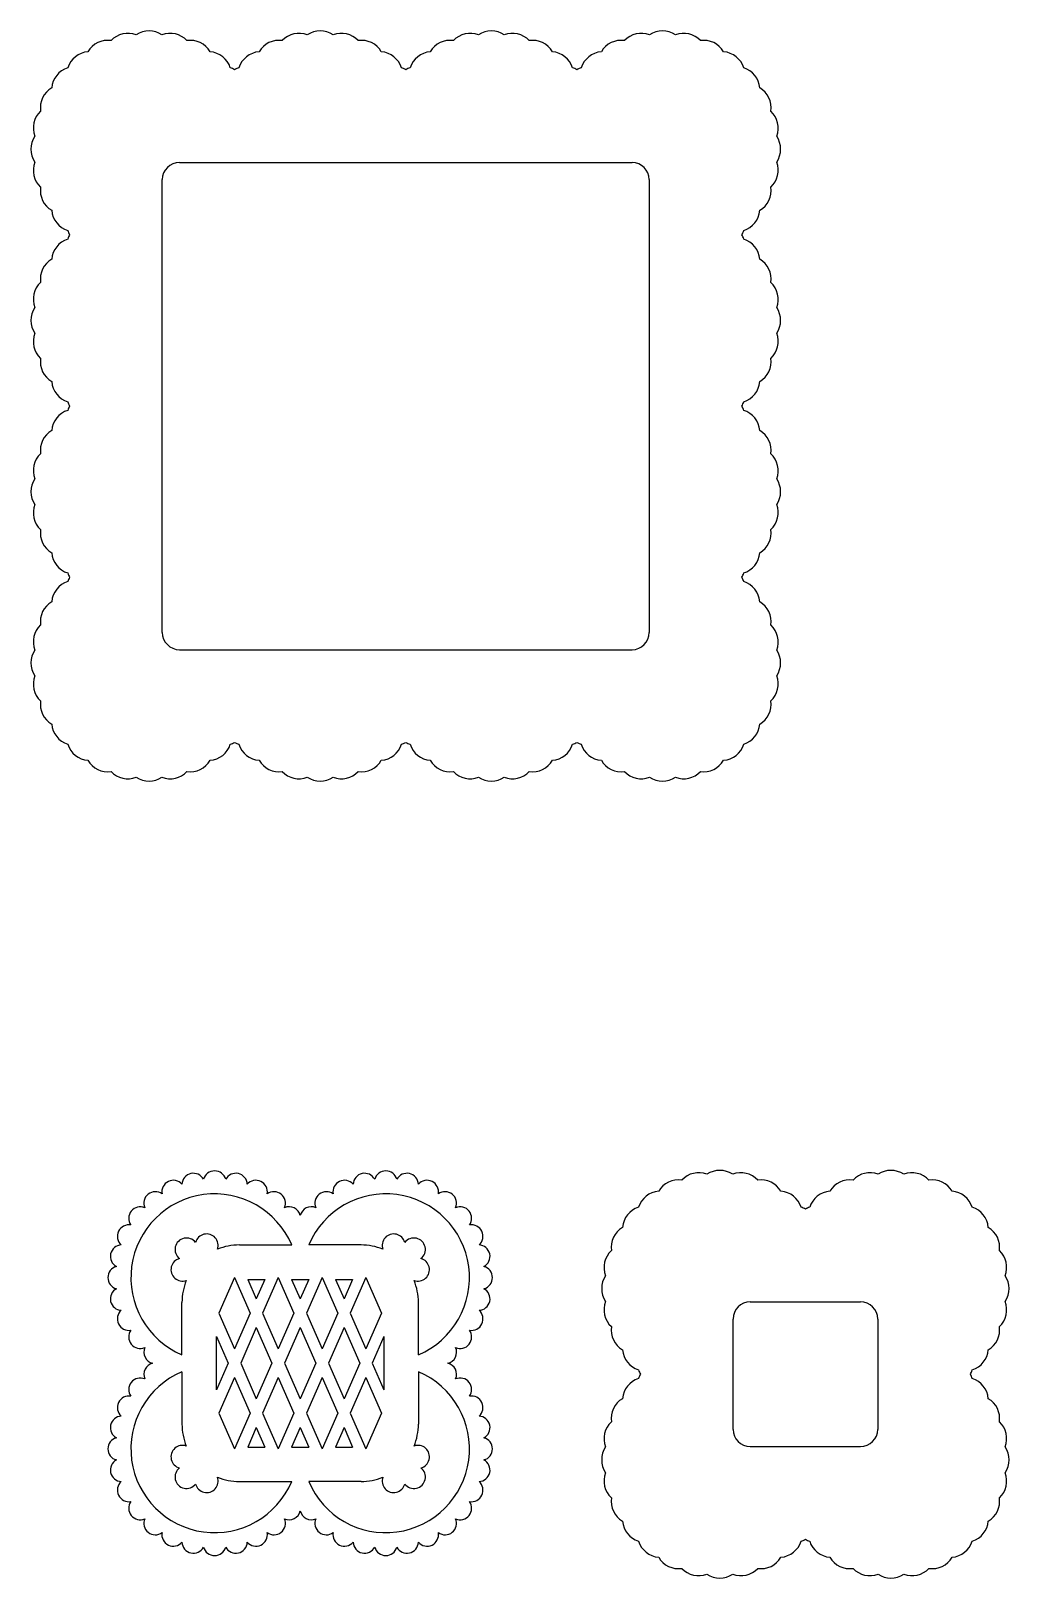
# Model space of a CAD drawing. Extents: x -377 to 250, y -72 to 206.
# Drawn here: x 79.6 to 250.1, y -63.3 to 206.2 of the extents above; entities that cross this region are included whole.
import ezdxf

# ---------------------------------------------------------------- set-up
doc = ezdxf.new("R2010")
doc.units = 0
doc.layers.get('0').update_dxf_attribs({"linetype": 'CONTINUOUS'})

msp = doc.modelspace()

# ---------------------------------------------------------------- linework, layer by layer
for p, q in [((105.513842, 183.279859), (184.392276, 183.279859)), ((102.513842, 101.401367), (102.513842, 180.279859)), ((187.392276, 180.279859), (187.392276, 101.401367)), ((105.513842, 98.401367), (184.392276, 98.401367)), ((115.943465, -5.288591), (125.069224, -5.288591)), ((137.156253, -5.288591), (128.030495, -5.288591)), ((115.081885, -10.972373), (112.351418, -17.189686)), ((115.081885, -10.972373), (117.812351, -17.189686)), ((117.405132, -11.288591), (118.904538, -14.702761)), ((117.405132, -11.288591), (120.403944, -11.288591)), ((120.403944, -11.288591), (118.904538, -14.702761)), ((122.727191, -10.972373), (119.996724, -17.189686)), ((122.727191, -10.972373), (125.457657, -17.189686)), ((125.050438, -11.288591), (126.549844, -14.702761)), ((125.050438, -11.288591), (128.04925, -11.288591)), ((128.04925, -11.288591), (126.549844, -14.702761)), ((130.372497, -10.972373), (127.642031, -17.189686)), ((130.372497, -10.972373), (133.102964, -17.189686)), ((132.695744, -11.288591), (134.19515, -14.702761)), ((132.695744, -11.288591), (135.694556, -11.288591)), ((135.694556, -11.288591), (134.19515, -14.702761)), ((138.017803, -10.972373), (135.287337, -17.189686)), ((138.017803, -10.972373), (140.74827, -17.189686)), ((105.943465, -24.41435), (105.943465, -15.288591)), ((147.156253, -24.41435), (147.156253, -15.288591)), ((205.003637, -15.199758), (224.216426, -15.199758)), ((112.351418, -17.189686), (115.081885, -23.406999)), ((117.812351, -17.189686), (115.081885, -23.406999)), ((119.996724, -17.189686), (122.727191, -23.406999)), ((125.457657, -17.189686), (122.727191, -23.406999)), ((127.642031, -17.189686), (130.372497, -23.406999)), ((133.102964, -17.189686), (130.372497, -23.406999)), ((135.287337, -17.189686), (138.017803, -23.406999)), ((140.74827, -17.189686), (138.017803, -23.406999)), ((202.003637, -37.412575), (202.003637, -18.199758)), ((227.216426, -18.199758), (227.216426, -37.412575)), ((111.943465, -21.234622), (113.989698, -25.893924)), ((111.943465, -30.553227), (111.943465, -21.234622)), ((118.904538, -19.676611), (116.174071, -25.893924)), ((118.904538, -19.676611), (121.635004, -25.893924)), ((126.549844, -19.676611), (123.819377, -25.893924)), ((126.549844, -19.676611), (129.28031, -25.893924)), ((134.19515, -19.676611), (131.464684, -25.893924)), ((134.19515, -19.676611), (136.925617, -25.893924)), ((141.156219, -21.23463), (139.10999, -25.893924)), ((141.156219, -21.23463), (141.156226, -30.553235)), ((113.989698, -25.893924), (111.943465, -30.553227)), ((116.174071, -25.893924), (118.904538, -32.111237)), ((121.635004, -25.893924), (118.904538, -32.111237)), ((123.819377, -25.893924), (126.549844, -32.111237)), ((129.28031, -25.893924), (126.549844, -32.111237)), ((131.464684, -25.893924), (134.19515, -32.111237)), ((136.925617, -25.893924), (134.19515, -32.111237)), ((139.10999, -25.893924), (141.156226, -30.553235)), ((105.943465, -27.37565), (105.943465, -36.501409)), ((115.081885, -28.380849), (112.351418, -34.598162)), ((115.081885, -28.380849), (117.812351, -34.598162)), ((122.727191, -28.380849), (119.996724, -34.598162)), ((122.727191, -28.380849), (125.457657, -34.598162)), ((130.372497, -28.380849), (127.642031, -34.598162)), ((130.372497, -28.380849), (133.102964, -34.598162)), ((138.017803, -28.380849), (135.287337, -34.598162)), ((138.017803, -28.380849), (140.74827, -34.598162)), ((147.156253, -27.37565), (147.156253, -36.501409)), ((112.351418, -34.598162), (115.081885, -40.815475)), ((117.812351, -34.598162), (115.081885, -40.815475)), ((119.996724, -34.598162), (122.727191, -40.815475)), ((125.457657, -34.598162), (122.727191, -40.815475)), ((127.642031, -34.598162), (130.372497, -40.815475)), ((133.102964, -34.598162), (130.372497, -40.815475)), ((135.287337, -34.598162), (138.017803, -40.815475)), ((140.74827, -34.598162), (138.017803, -40.815475)), ((118.904538, -37.085087), (117.404187, -40.501409)), ((118.904538, -37.085087), (120.404889, -40.501409)), ((126.549844, -37.085087), (125.049493, -40.501409)), ((126.549844, -37.085087), (128.050195, -40.501409)), ((134.19515, -37.085087), (132.694799, -40.501409)), ((134.19515, -37.085087), (135.695501, -40.501409)), ((205.003637, -40.412575), (224.216426, -40.412575)), ((117.404187, -40.501409), (120.404889, -40.501409)), ((125.049493, -40.501409), (128.050195, -40.501409)), ((132.694799, -40.501409), (135.695501, -40.501409)), ((115.943465, -46.501409), (125.069224, -46.501409)), ((137.156253, -46.501409), (128.030495, -46.501409))]:
    msp.add_line(p, q)
for centre, radius, start, end in [((96.51199, 201.764862), 4, 68.757212, 136.957074), ((100.203825, 202.180831), 4, 55.900069, 124.099931), ((103.89566, 201.764862), 4, 43.042926, 111.242788), ((126.344813, 201.764862), 4, 68.757212, 136.957074), ((130.036648, 202.180831), 4, 55.900069, 124.099931), ((133.728483, 201.764862), 4, 43.042926, 111.242788), ((156.177635, 201.764862), 4, 68.757212, 136.957074), ((159.86947, 202.180831), 4, 55.900069, 124.099931), ((163.561305, 201.764862), 4, 43.042926, 111.242788), ((186.010458, 201.764862), 4, 68.757212, 136.957074), ((189.702293, 202.180831), 4, 55.900069, 124.099931), ((193.394128, 201.764862), 4, 43.042926, 111.242788), ((89.859534, 198.561207), 4, 94.471497, 162.67136), ((93.005279, 200.53781), 4, 81.614355, 149.814217), ((107.402371, 200.53781), 4, 30.185783, 98.385645), ((110.548117, 198.561207), 4, 17.32864, 85.528503), ((119.692356, 198.561207), 4, 94.471497, 162.67136), ((122.838102, 200.53781), 4, 81.614355, 149.814217), ((137.235193, 200.53781), 4, 30.185783, 98.385645), ((140.380939, 198.561207), 4, 17.32864, 85.528503), ((149.525179, 198.561207), 4, 94.471497, 162.67136), ((152.670924, 200.53781), 4, 81.614355, 149.814217), ((167.068016, 200.53781), 4, 30.185783, 98.385645), ((170.213762, 198.561207), 4, 17.32864, 85.528503), ((179.358001, 198.561207), 4, 94.471497, 162.67136), ((182.503747, 200.53781), 4, 81.614355, 149.814217), ((196.900839, 200.53781), 4, 30.185783, 98.385645), ((200.046584, 198.561207), 4, 17.32864, 85.528503), ((87.232494, 195.934168), 4, 107.32864, 175.528503), ((113.175156, 195.934168), 4, 60.904287, 72.67136), ((117.065316, 195.934168), 4, 107.32864, 119.095713), ((143.007979, 195.934168), 4, 60.904287, 72.67136), ((146.898139, 195.934168), 4, 107.32864, 119.095713), ((172.840802, 195.934168), 4, 60.904287, 72.67136), ((176.730962, 195.934168), 4, 107.32864, 119.095713), ((202.673624, 195.934168), 4, 4.471497, 72.67136), ((85.255891, 192.788422), 4, 120.185783, 188.385645), ((204.650227, 192.788422), 4, 351.614355, 59.814217), ((84.02884, 189.281711), 4, 133.042926, 201.242788), ((205.877278, 189.281711), 4, 338.757212, 46.957074), ((83.61287, 185.589876), 4, 145.900069, 214.099931), ((206.293248, 185.589876), 4, 325.900069, 34.099931), ((84.02884, 181.898041), 4, 158.757212, 226.957074), ((105.513842, 180.279859), 3, 90, 180), ((184.392276, 180.279859), 3, 360, 90), ((205.877278, 181.898041), 4, 313.042926, 21.242788), ((85.255891, 178.39133), 4, 171.614355, 239.814217), ((204.650227, 178.39133), 4, 300.185783, 8.385645), ((87.232494, 175.245585), 4, 184.471497, 252.67136), ((202.673624, 175.245585), 4, 287.32864, 355.528503), ((87.232502, 166.10133), 4, 107.32864, 175.528503), ((89.859534, 172.618545), 4, 197.32864, 209.095954), ((89.859542, 168.72837), 4, 150.904287, 162.67136), ((200.046584, 172.618545), 4, 330.904046, 342.67136), ((200.046576, 168.72837), 4, 17.32864, 29.095713), ((202.673616, 166.10133), 4, 4.471497, 72.67136), ((85.255899, 162.955585), 4, 120.185783, 188.385645), ((204.650219, 162.955585), 4, 351.614355, 59.814217), ((84.028848, 159.448874), 4, 133.042926, 201.242788), ((205.87727, 159.448874), 4, 338.757212, 46.957074), ((83.612878, 155.757039), 4, 145.900069, 214.099931), ((206.29324, 155.757039), 4, 325.900069, 34.099931), ((84.028848, 152.065204), 4, 158.757212, 226.957074), ((205.87727, 152.065204), 4, 313.042926, 21.242788), ((85.255899, 148.558493), 4, 171.614355, 239.814217), ((204.650219, 148.558493), 4, 300.185783, 8.385645), ((87.232502, 145.412747), 4, 184.471497, 252.67136), ((202.673616, 145.412747), 4, 287.32864, 355.528503), ((89.859542, 142.785708), 4, 197.32864, 209.095713), ((89.859542, 138.895518), 4, 150.904287, 162.67136), ((200.046576, 142.785708), 4, 330.904287, 342.67136), ((200.046576, 138.895518), 4, 17.32864, 29.095713), ((87.232502, 136.268478), 4, 107.32864, 175.528503), ((202.673616, 136.268478), 4, 4.471497, 72.67136), ((85.255899, 133.122733), 4, 120.185783, 188.385645), ((204.650219, 133.122733), 4, 351.614355, 59.814217), ((84.028848, 129.616022), 4, 133.042926, 201.242788), ((205.87727, 129.616022), 4, 338.757212, 46.957074), ((83.612878, 125.924187), 4, 145.900069, 214.099931), ((206.29324, 125.924187), 4, 325.900069, 34.099931), ((84.028848, 122.232352), 4, 158.757212, 226.957074), ((205.87727, 122.232352), 4, 313.042926, 21.242788), ((85.255899, 118.725641), 4, 171.614355, 239.814217), ((204.650219, 118.725641), 4, 300.185783, 8.385645), ((87.232502, 115.579895), 4, 184.471497, 252.67136), ((202.673616, 115.579895), 4, 287.32864, 355.528503), ((89.859534, 109.062681), 4, 150.904046, 162.67136), ((89.859542, 112.952856), 4, 197.32864, 209.095713), ((200.046576, 112.952856), 4, 330.904287, 342.67136), ((200.046584, 109.062681), 4, 17.32864, 29.095954), ((87.232494, 106.435641), 4, 107.32864, 175.528503), ((202.673624, 106.435641), 4, 4.471497, 72.67136), ((85.255891, 103.289895), 4, 120.185783, 188.385645), ((204.650227, 103.289895), 4, 351.614355, 59.814217), ((84.02884, 99.783185), 4, 133.042926, 201.242788), ((205.877278, 99.783185), 4, 338.757212, 46.957074), ((105.513842, 101.401367), 3, 180, 270), ((184.392276, 101.401367), 3, 270, 360), ((83.61287, 96.09135), 4, 145.900069, 214.099931), ((206.293248, 96.09135), 4, 325.900069, 34.099931), ((84.02884, 92.399515), 4, 158.757212, 226.957074), ((205.877278, 92.399515), 4, 313.042926, 21.242788), ((85.255891, 88.892804), 4, 171.614355, 239.814217), ((204.650227, 88.892804), 4, 300.185783, 8.385645), ((87.232494, 85.747058), 4, 184.471497, 252.67136), ((202.673624, 85.747058), 4, 287.32864, 355.528503), ((89.859534, 83.120018), 4, 197.32864, 265.528503), ((110.548117, 83.120018), 4, 274.471497, 342.67136), ((113.175156, 85.747058), 4, 287.32864, 299.095713), ((117.065316, 85.747058), 4, 240.904287, 252.67136), ((119.692356, 83.120018), 4, 197.32864, 265.528503), ((140.380939, 83.120018), 4, 274.471497, 342.67136), ((143.007979, 85.747058), 4, 287.32864, 299.095713), ((146.898139, 85.747058), 4, 240.904287, 252.67136), ((149.525179, 83.120018), 4, 197.32864, 265.528503), ((170.213762, 83.120018), 4, 274.471497, 342.67136), ((172.840802, 85.747058), 4, 287.32864, 299.095713), ((176.730962, 85.747058), 4, 240.904287, 252.67136), ((179.358001, 83.120018), 4, 197.32864, 265.528503), ((200.046584, 83.120018), 4, 274.471497, 342.67136), ((93.005279, 81.143415), 4, 210.185783, 278.385645), ((107.402371, 81.143415), 4, 261.614355, 329.814217), ((122.838102, 81.143415), 4, 210.185783, 278.385645), ((137.235193, 81.143415), 4, 261.614355, 329.814217), ((152.670924, 81.143415), 4, 210.185783, 278.385645), ((167.068016, 81.143415), 4, 261.614355, 329.814217), ((182.503747, 81.143415), 4, 210.185783, 278.385645), ((196.900839, 81.143415), 4, 261.614355, 329.814217), ((96.51199, 79.916364), 4, 223.042926, 291.242788), ((100.203825, 79.500394), 4, 235.900069, 304.099931), ((103.89566, 79.916364), 4, 248.757212, 316.957074), ((126.344813, 79.916364), 4, 223.042926, 291.242788), ((130.036648, 79.500394), 4, 235.900069, 304.099931), ((133.728483, 79.916364), 4, 248.757212, 316.957074), ((156.177635, 79.916364), 4, 223.042926, 291.242788), ((159.86947, 79.500394), 4, 235.900069, 304.099931), ((163.561305, 79.916364), 4, 248.757212, 316.957074), ((186.010458, 79.916364), 4, 223.042926, 291.242788), ((189.702293, 79.500394), 4, 235.900069, 304.099931), ((193.394128, 79.916364), 4, 248.757212, 316.957074), ((104.434902, 3.96936), 2, 41.037374, 190.391197), ((107.941613, 5.196411), 2, 28.180232, 177.534054), ((111.633448, 5.612381), 2, 15.323089, 164.676911), ((115.325283, 5.196411), 2, 2.465946, 151.819768), ((118.831994, 3.96936), 2, 349.608803, 138.962626), ((134.267725, 3.96936), 2, 41.037374, 190.391197), ((137.774436, 5.196411), 2, 28.180232, 177.534054), ((141.466271, 5.612381), 2, 15.323089, 164.676911), ((145.158105, 5.196411), 2, 2.465946, 151.819768), ((148.664816, 3.96936), 2, 349.608803, 138.962626), ((192.495074, 2.058194), 4, 81.614355, 149.814217), ((196.001785, 3.285245), 4, 68.757212, 136.957074), ((199.69362, 3.701215), 4, 55.900069, 124.099931), ((203.385455, 3.285245), 4, 43.042926, 111.242788), ((206.892166, 2.058194), 4, 30.185783, 98.385645), ((222.327897, 2.058194), 4, 81.614355, 149.814217), ((225.834608, 3.285245), 4, 68.757212, 136.957074), ((229.526443, 3.701215), 4, 55.900069, 124.099931), ((233.218278, 3.285245), 4, 43.042926, 111.242788), ((236.724988, 2.058194), 4, 30.185783, 98.385645), ((111.633448, -10.978574), 14.590955, 22.952411, 247.047589), ((101.289156, 1.992757), 2, 53.894517, 203.24834), ((121.977739, 1.992757), 2, 336.75166, 126.105483), ((141.466271, -10.978574), 14.590955, 292.952411, 157.047589), ((131.121979, 1.992757), 2, 53.894517, 203.24834), ((151.810562, 1.992757), 2, 336.75166, 126.105483), ((189.349329, 0.081591), 4, 94.471497, 162.67136), ((210.037912, 0.081591), 4, 17.32864, 85.528503), ((219.182151, 0.081591), 4, 94.471497, 162.67136), ((239.870734, 0.081591), 4, 17.32864, 85.528503), ((98.662117, -0.634283), 2, 66.75166, 216.105483), ((124.604779, -0.634283), 2, 13.458191, 113.24834), ((128.494939, -0.634283), 2, 66.75166, 166.541809), ((154.437602, -0.634283), 2, 323.894517, 113.24834), ((186.722289, -2.545449), 4, 107.32864, 175.528503), ((212.664951, -2.545449), 4, 60.904287, 72.67136), ((216.555111, -2.545449), 4, 107.32864, 119.095713), ((242.497774, -2.545449), 4, 4.471497, 72.67136), ((96.685514, -3.780028), 2, 79.608803, 228.962626), ((156.414205, -3.780028), 2, 311.037374, 100.391197), ((184.745686, -5.691195), 4, 120.185783, 188.385645), ((244.474377, -5.691195), 4, 351.614355, 59.814217), ((95.458462, -7.286739), 2, 92.465946, 241.819768), ((106.73028, -6.075406), 2, 37.492614, 232.507386), ((110.250047, -5.371787), 2, 340.404846, 165.116805), ((115.943465, -15.288591), 10, 90, 112.390971), ((137.156253, -15.288591), 10, 67.609029, 90), ((142.849672, -5.371787), 2, 14.883195, 199.595154), ((146.369438, -6.075406), 2, 307.492614, 142.507386), ((157.641256, -7.286739), 2, 298.180232, 87.534054), ((106.026661, -9.595173), 2, 104.883195, 289.595154), ((147.073058, -9.595173), 2, 250.404846, 75.116805), ((183.518635, -9.197906), 4, 133.042926, 201.242788), ((245.701428, -9.197906), 4, 338.757212, 46.957074), ((95.042493, -10.978574), 2, 105.323089, 254.676911), ((158.057226, -10.978574), 2, 285.323089, 74.676911), ((183.102665, -12.889741), 4, 145.900069, 214.099931), ((246.117398, -12.889741), 4, 325.900069, 34.099931), ((95.458462, -14.670409), 2, 118.180232, 267.534054), ((115.943465, -15.288591), 10, 157.609029, 180), ((137.156253, -15.288591), 10, 0, 22.390971), ((157.641256, -14.670409), 2, 272.465946, 61.819768), ((183.518635, -16.581575), 4, 158.757212, 226.957074), ((205.003637, -18.199758), 3, 90, 180), ((224.216426, -18.199758), 3, 360, 90), ((245.701428, -16.581575), 4, 313.042926, 21.242788), ((96.685514, -18.17712), 2, 131.037374, 280.391197), ((156.414205, -18.17712), 2, 259.608803, 48.962626), ((98.662117, -21.322866), 2, 143.894517, 293.24834), ((154.437602, -21.322866), 2, 246.75166, 36.105483), ((184.745686, -20.088286), 4, 171.614355, 239.814217), ((244.474377, -20.088286), 4, 300.185783, 8.385645), ((101.289156, -23.949905), 2, 156.75166, 256.543614), ((151.810562, -23.949905), 2, 283.456386, 23.24834), ((186.722289, -23.234032), 4, 184.471497, 252.67136), ((242.497774, -23.234032), 4, 287.32864, 355.528503), ((101.289156, -27.840095), 2, 103.456386, 203.24834), ((151.810562, -27.840095), 2, 336.75166, 76.543614), ((98.662117, -30.467135), 2, 66.75166, 216.105483), ((111.633448, -40.811426), 14.590955, 112.952411, 337.047589), ((141.466271, -40.811426), 14.590955, 202.952411, 67.047589), ((154.437602, -30.467135), 2, 323.894517, 113.24834), ((186.722289, -32.378301), 4, 107.32864, 175.528503), ((189.349329, -25.861072), 4, 197.32864, 209.095954), ((189.349329, -29.751261), 4, 150.904046, 162.67136), ((239.870734, -25.861072), 4, 330.904046, 342.67136), ((239.870734, -29.751261), 4, 17.32864, 29.095954), ((242.497774, -32.378301), 4, 4.471497, 72.67136), ((96.685514, -33.61288), 2, 79.608803, 228.962626), ((156.414205, -33.61288), 2, 311.037374, 100.391197), ((184.745686, -35.524047), 4, 120.185783, 188.385645), ((244.474377, -35.524047), 4, 351.614355, 59.814217), ((95.458462, -37.119591), 2, 92.465946, 241.819768), ((115.943465, -36.501409), 10, 180, 202.390971), ((137.156253, -36.501409), 10, 337.609029, 0), ((157.641256, -37.119591), 2, 298.180232, 87.534054), ((183.518635, -39.030758), 4, 133.042926, 201.242788), ((205.003637, -37.412575), 3, 180, 270), ((224.216426, -37.412575), 3, 270, 360), ((245.701428, -39.030758), 4, 338.757212, 46.957074), ((95.042493, -40.811426), 2, 105.323089, 254.676911), ((106.026661, -42.194827), 2, 70.404846, 255.116805), ((147.073058, -42.194827), 2, 284.883195, 109.595154), ((158.057226, -40.811426), 2, 285.323089, 74.676911), ((95.458462, -44.503261), 2, 118.180232, 267.534054), ((157.641256, -44.503261), 2, 272.465946, 61.819768), ((183.102665, -42.722592), 4, 145.900069, 214.099931), ((246.117398, -42.722592), 4, 325.900069, 34.099931), ((106.73028, -45.714594), 2, 127.492614, 322.507386), ((110.250047, -46.418213), 2, 194.883195, 19.595154), ((115.943465, -36.501409), 10, 247.609029, 270), ((137.156253, -36.501409), 10, 270, 292.390971), ((142.849672, -46.418213), 2, 160.404846, 345.116805), ((146.369438, -45.714594), 2, 217.492614, 52.507386), ((183.518635, -46.414427), 4, 158.757212, 226.957074), ((245.701428, -46.414427), 4, 313.042926, 21.242788), ((96.685514, -48.009972), 2, 131.037374, 280.391197), ((156.414205, -48.009972), 2, 259.608803, 48.962626), ((98.662117, -51.155718), 2, 143.894517, 293.24834), ((154.437602, -51.155718), 2, 246.75166, 36.105483), ((184.745686, -49.921138), 4, 171.614355, 239.814217), ((244.474377, -49.921138), 4, 300.185783, 8.385645), ((101.289156, -53.782757), 2, 156.75166, 306.105483), ((121.977739, -53.782757), 2, 233.894517, 23.24834), ((124.604779, -51.155718), 2, 246.75166, 346.541809), ((128.494939, -51.155718), 2, 193.458191, 293.24834), ((131.121979, -53.782757), 2, 156.75166, 306.105483), ((151.810562, -53.782757), 2, 233.894517, 23.24834), ((186.722289, -53.066884), 4, 184.471497, 252.67136), ((242.497774, -53.066884), 4, 287.32864, 355.528503), ((104.434902, -55.75936), 2, 169.608803, 318.962626), ((118.831994, -55.75936), 2, 221.037374, 10.391197), ((134.267725, -55.75936), 2, 169.608803, 318.962626), ((148.664816, -55.75936), 2, 221.037374, 10.391197), ((212.664951, -53.066884), 4, 287.32864, 299.095713), ((216.555111, -53.066884), 4, 240.904287, 252.67136), ((107.941613, -56.986412), 2, 182.465946, 331.819768), ((111.633448, -57.402382), 2, 195.323089, 344.676911), ((115.325283, -56.986412), 2, 208.180232, 357.534054), ((137.774436, -56.986412), 2, 182.465946, 331.819768), ((141.466271, -57.402382), 2, 195.323089, 344.676911), ((145.158105, -56.986412), 2, 208.180232, 357.534054), ((189.349329, -55.693924), 4, 197.32864, 265.528503), ((210.037912, -55.693924), 4, 274.471497, 342.67136), ((219.182151, -55.693924), 4, 197.32864, 265.528503), ((239.870734, -55.693924), 4, 274.471497, 342.67136), ((192.495074, -57.670527), 4, 210.185783, 278.385645), ((196.001785, -58.897578), 4, 223.042926, 291.242788), ((203.385455, -58.897578), 4, 248.757212, 316.957074), ((206.892166, -57.670527), 4, 261.614355, 329.814217), ((222.327897, -57.670527), 4, 210.185783, 278.385645), ((225.834608, -58.897578), 4, 223.042926, 291.242788), ((233.218278, -58.897578), 4, 248.757212, 316.957074), ((236.724988, -57.670527), 4, 261.614355, 329.814217), ((199.69362, -59.313548), 4, 235.900069, 304.099931), ((229.526443, -59.313548), 4, 235.900069, 304.099931)]:
    msp.add_arc(centre, radius, start, end)

doc.saveas('drawing.dxf')
